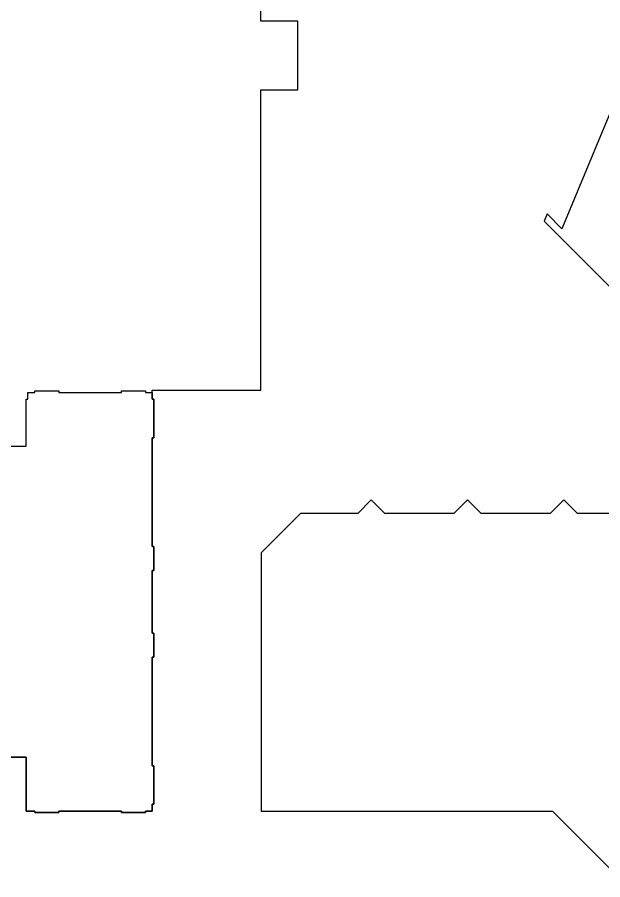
# Model space of a CAD drawing. Header units: inches. Extents: x -13030 to 12419, y -17984 to 4650.
# Drawn here: x -42 to 1418, y -17980 to -15828 of the extents above; entities that cross this region are included whole.
import ezdxf

# ---------------------------------------------------------------- set-up
doc = ezdxf.new("R2010")
doc.units = ezdxf.units.IN
doc.header["$LTSCALE"] = 48
doc.header["$MEASUREMENT"] = 0
doc.layers.add('CAFM_BLDG_OTLN', color=41, linetype='CONTINUOUS')

msp = doc.modelspace()

# ---------------------------------------------------------------- linework, layer by layer
at = {"layer": 'CAFM_BLDG_OTLN'}
for points in [[(-115.4, -17674.1), (-19.4, -17674.1), (-19.4, -17808.1), (1.6, -17808.1), (1.6, -17812.1), (61.6, -17812.1), (61.6, -17808.1), (217.6, -17808.1), (217.6, -17812.1), (277.6, -17812.1), (277.6, -17808.1), (294.6, -17808.1), (294.6, -17791.1), (298.6, -17791.1), (298.6, -17695.1), (294.6, -17695.1), (294.6, -17424.1), (298.6, -17424.1), (298.6, -17364.1), (294.6, -17364.1), (294.6, -17208.1), (298.6, -17208.1), (298.6, -17148.1), (294.6, -17148.1), (294.6, -16877.1), (298.6, -16877.1), (298.6, -16781.1), (294.6, -16781.1), (294.6, -16758.6), (565.1, -16758.6), (565.1, -16009), (657.7, -16008.7), (657.7, -15838.1), (565.1, -15838.1), (565.1, -15426.6)], [(1477, -15970.3), (1316.6, -16355.4), (1279.9, -16318.5), (1272.5, -16336.5), (1439.3, -16504.2)], [(-115.4, -16898.1), (-19.4, -16898.1), (-19.4, -16781.1), (-15.4, -16781.1), (-15.4, -16764.1), (1.6, -16764.1), (1.6, -16760.1), (61.6, -16760.1), (61.6, -16764.1), (217.6, -16764.1), (217.6, -16760.1), (277.6, -16760.1), (277.6, -16764.1), (294.6, -16764.1), (294.6, -16781.1), (298.6, -16781.1), (298.6, -16877.1), (294.6, -16877.1), (294.6, -17148.1), (298.6, -17148.1), (298.6, -17208.1), (294.6, -17208.1), (294.6, -17364.1), (298.6, -17364.1), (298.6, -17424.1), (294.6, -17424.1), (294.6, -17695.1), (298.6, -17695.1), (298.6, -17791.1), (294.6, -17791.1), (294.6, -17808.1), (277.6, -17808.1), (277.6, -17812.1), (217.6, -17812.1), (217.6, -17808.1), (61.6, -17808.1), (61.6, -17812.1), (1.6, -17812.1), (1.6, -17808.1), (-19.4, -17808.1), (-19.4, -17674.1), (-115.4, -17674.1)], [(1527.1, -17066.1), (1355.1, -17066), (1321.1, -17032.1), (1287.1, -17066.1), (1115.1, -17066.1), (1081.1, -17032.1), (1047.1, -17066.1), (875.1, -17066), (841.1, -17032.1), (807.1, -17066.1), (664.1, -17066.1), (566.1, -17164.1), (566.1, -17808.1), (1293.4, -17808.1), (1464.1, -17979.5)]]:
    msp.add_lwpolyline(points, dxfattribs=at)

doc.saveas('drawing.dxf')
